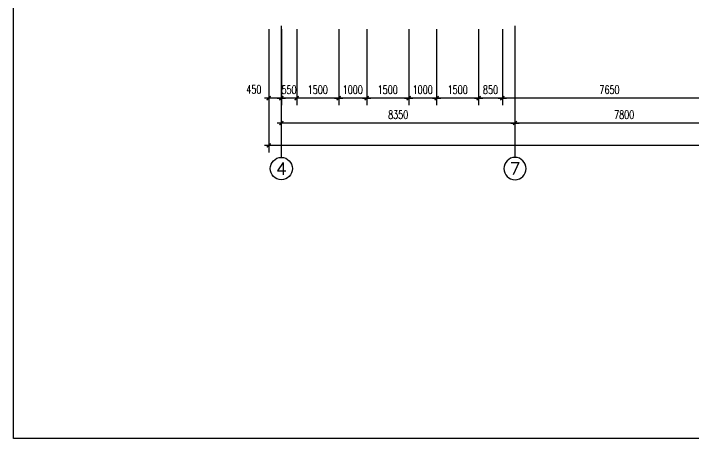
# Model space of a CAD drawing. Extents: x 816818 to 2087483, y 157525 to 390605.
# Drawn here: x 816818 to 841111, y 160847 to 176018 of the extents above; entities that cross this region are included whole.
import ezdxf
from ezdxf.enums import TextEntityAlignment as Align

# ---------------------------------------------------------------- set-up
doc = ezdxf.new("R2010")
doc.units = 0
doc.header["$LTSCALE"] = 1000
doc.header["$MEASUREMENT"] = 0
doc.layers.get('0').update_dxf_attribs({"linetype": 'CONTINUOUS'})
doc.layers.get('DEFPOINTS').update_dxf_attribs({"linetype": 'CONTINUOUS'})
for name, color, linetype in [('AXIS', 3, 'CONTINUOUS'), ('AXIS_TEXT', 7, 'CONTINUOUS'), ('MCB', 30, 'CONTINUOUS')]:
    doc.layers.add(name, color=color, linetype=linetype)
doc.styles.add('COMPLEX', font='COMPLEX')
doc.styles.add('DIM_FONT', font='SIMPLEX.shx', dxfattribs={"width": 0.7})
doc.dimstyles.new('AXIS', dxfattribs={"dimtxt": 300, "dimasz": 1, "dimexe": 250, "dimexo": 300, "dimgap": 150, "dimtad": 1, "dimdec": 0, "dimzin": 0, "dimdsep": 46, "dimtxsty": 'DIM_FONT', "dimblk": '_DIMX', "dimcen": 2.5, "dimse1": 1, "dimse2": 1, "dimclrt": 7, "dimadec": 0, "dimazin": 0, "dimtfac": 1, "dimtdec": 0, "dimtix": 1, "dimtmove": 2, "dimatfit": 3, "dimldrblk": '_DIMX', "dimfxl": 1, "dimarcsym": 0})
doc.dimstyles.new('DIMN', dxfattribs={"dimtxt": 300, "dimasz": 1, "dimexe": 250, "dimexo": 300, "dimgap": 150, "dimtad": 1, "dimdec": 0, "dimzin": 0, "dimdsep": 46, "dimtxsty": 'DIM_FONT', "dimblk": '_DIMX', "dimcen": 2.5, "dimclrt": 7, "dimadec": 0, "dimazin": 0, "dimtfac": 1, "dimtdec": 0, "dimtix": 1, "dimtmove": 2, "dimatfit": 3, "dimldrblk": '_DIMX', "dimfxl": 1, "dimarcsym": 0})

# ---------------------------------------------------------------- blocks, each defined once
blk = doc.blocks.new('_AXISO')
blk.add_circle((0, 0), 0.5)
at = {"layer": 'AXIS_TEXT', "style": 'COMPLEX', "width": 1.041667}
blk.add_attdef('A', text='', height=0.56, dxfattribs=at).set_placement((-0.25, -0.28), (0.25, -0.28), align=Align.FIT)
blk = doc.blocks.new('_DIMX')
blk.add_line((-150, 0), (150, 0))
at = {"const_width": 50}
blk.add_lwpolyline([(-70, -70), (70, 70)], dxfattribs=at)
blk = doc.blocks.new('*D127')
at = {"layer": 'AXIS', "color": 0, "lineweight": -2}
blk.add_line((842535, 172111), (834737, 172111), dxfattribs=at)
at = {"layer": 'DEFPOINTS', "color": 0}
for p in [(834736, 175585), (842536, 175585), (834736, 172111)]:
    blk.add_point(p, dxfattribs=at)
at = {"layer": 'AXIS', "color": 0, "lineweight": -2, "rotation": 180}
blk.add_blockref('_DIMX', (834736, 172111), dxfattribs=at)
at = {"layer": 'AXIS', "color": 0, "lineweight": -2}
blk.add_blockref('_DIMX', (842536, 172111), dxfattribs=at)
at = {"layer": 'AXIS', "color": 7, "insert": (838636, 172411), "char_height": 300, "attachment_point": 5, "style": 'DIM_FONT'}
blk.add_mtext('7800', dxfattribs=at)
blk = doc.blocks.new('*D128')
at = {"layer": 'AXIS', "color": 0, "lineweight": -2}
blk.add_line((834735, 172111), (826387, 172111), dxfattribs=at)
at = {"layer": 'DEFPOINTS', "color": 0}
for p in [(826386, 175585), (834736, 175585), (826386, 172111)]:
    blk.add_point(p, dxfattribs=at)
at = {"layer": 'AXIS', "color": 0, "lineweight": -2, "rotation": 180}
blk.add_blockref('_DIMX', (826386, 172111), dxfattribs=at)
at = {"layer": 'AXIS', "color": 0, "lineweight": -2}
blk.add_blockref('_DIMX', (834736, 172111), dxfattribs=at)
at = {"layer": 'AXIS', "color": 7, "insert": (830561, 172411), "char_height": 300, "attachment_point": 5, "style": 'DIM_FONT'}
blk.add_mtext('8350', dxfattribs=at)
blk = doc.blocks.new('*D129')
at = {"layer": 'AXIS', "color": 0, "lineweight": -2}
for p, q in [((825936, 175285), (825936, 171061)), ((922586, 175285), (922586, 171061)), ((922585, 171311), (825937, 171311))]:
    blk.add_line(p, q, dxfattribs=at)
at = {"layer": 'DEFPOINTS', "color": 0}
for p in [(825936, 175585), (922586, 175585), (825936, 171311)]:
    blk.add_point(p, dxfattribs=at)
at = {"layer": 'AXIS', "color": 0, "lineweight": -2, "rotation": 180}
blk.add_blockref('_DIMX', (825936, 171311), dxfattribs=at)
at = {"layer": 'AXIS', "color": 0, "lineweight": -2}
blk.add_blockref('_DIMX', (922586, 171311), dxfattribs=at)
at = {"layer": 'AXIS', "color": 7, "insert": (874261, 171611), "char_height": 300, "attachment_point": 5, "style": 'DIM_FONT'}
blk.add_mtext('96650', dxfattribs=at)
blk = doc.blocks.new('*D136')
at = {"layer": 'AXIS', "color": 0, "lineweight": -2}
for p, q in [((833436, 175462), (833436, 172747)), ((834286, 175462), (834286, 172747)), ((834285, 172997), (833437, 172997))]:
    blk.add_line(p, q, dxfattribs=at)
at = {"layer": 'DEFPOINTS', "color": 0}
for p in [(833436, 175762), (834286, 175762), (833436, 172997)]:
    blk.add_point(p, dxfattribs=at)
at = {"layer": 'AXIS', "color": 0, "lineweight": -2, "rotation": 180}
blk.add_blockref('_DIMX', (833436, 172997), dxfattribs=at)
at = {"layer": 'AXIS', "color": 0, "lineweight": -2}
blk.add_blockref('_DIMX', (834286, 172997), dxfattribs=at)
at = {"layer": 'AXIS', "color": 7, "insert": (833861, 173297), "char_height": 300, "attachment_point": 5, "style": 'DIM_FONT'}
blk.add_mtext('850', dxfattribs=at)
blk = doc.blocks.new('*D137')
at = {"layer": 'AXIS', "color": 0, "lineweight": -2}
for p, q in [((826936, 175462), (826936, 172747)), ((828436, 175462), (828436, 172747)), ((828435, 172997), (826937, 172997))]:
    blk.add_line(p, q, dxfattribs=at)
at = {"layer": 'DEFPOINTS', "color": 0}
for p in [(826936, 175762), (828436, 175762), (826936, 172997)]:
    blk.add_point(p, dxfattribs=at)
at = {"layer": 'AXIS', "color": 0, "lineweight": -2, "rotation": 180}
blk.add_blockref('_DIMX', (826936, 172997), dxfattribs=at)
at = {"layer": 'AXIS', "color": 0, "lineweight": -2}
blk.add_blockref('_DIMX', (828436, 172997), dxfattribs=at)
at = {"layer": 'AXIS', "color": 7, "insert": (827686, 173297), "char_height": 300, "attachment_point": 5, "style": 'DIM_FONT'}
blk.add_mtext('1500', dxfattribs=at)
blk = doc.blocks.new('*D138')
at = {"layer": 'AXIS', "color": 0, "lineweight": -2}
for p, q in [((826386, 175462), (826386, 172747)), ((826936, 175462), (826936, 172747)), ((826385, 172997), (826384, 172997)), ((826936, 172997), (826386, 172997)), ((826937, 172997), (826938, 172997))]:
    blk.add_line(p, q, dxfattribs=at)
at = {"layer": 'DEFPOINTS', "color": 0}
for p in [(826386, 175762), (826936, 175762), (826386, 172997)]:
    blk.add_point(p, dxfattribs=at)
at = {"layer": 'AXIS', "color": 0, "lineweight": -2}
blk.add_blockref('_DIMX', (826386, 172997), dxfattribs=at)
at = {"layer": 'AXIS', "color": 0, "lineweight": -2, "rotation": 180}
blk.add_blockref('_DIMX', (826936, 172997), dxfattribs=at)
at = {"layer": 'AXIS', "color": 7, "insert": (826661, 173297), "char_height": 300, "attachment_point": 5, "style": 'DIM_FONT'}
blk.add_mtext('550', dxfattribs=at)
blk = doc.blocks.new('*D140')
at = {"layer": 'AXIS', "color": 0, "lineweight": -2}
for p, q in [((834286, 175462), (834286, 172747)), ((841936, 175462), (841936, 172747)), ((841935, 172997), (834287, 172997))]:
    blk.add_line(p, q, dxfattribs=at)
at = {"layer": 'DEFPOINTS', "color": 0}
for p in [(834286, 175762), (841936, 175762), (834286, 172997)]:
    blk.add_point(p, dxfattribs=at)
at = {"layer": 'AXIS', "color": 0, "lineweight": -2, "rotation": 180}
blk.add_blockref('_DIMX', (834286, 172997), dxfattribs=at)
at = {"layer": 'AXIS', "color": 0, "lineweight": -2}
blk.add_blockref('_DIMX', (841936, 172997), dxfattribs=at)
at = {"layer": 'AXIS', "color": 7, "insert": (838111, 173297), "char_height": 300, "attachment_point": 5, "style": 'DIM_FONT'}
blk.add_mtext('7650', dxfattribs=at)
blk = doc.blocks.new('*D156')
at = {"layer": 'AXIS', "color": 0, "lineweight": -2}
for p, q in [((826386, 175462), (826386, 172747)), ((826936, 175462), (826936, 172747)), ((826385, 172997), (826384, 172997)), ((826936, 172997), (826386, 172997)), ((826937, 172997), (826938, 172997))]:
    blk.add_line(p, q, dxfattribs=at)
at = {"layer": 'DEFPOINTS', "color": 0}
for p in [(826386, 175762), (826936, 175762), (826386, 172997)]:
    blk.add_point(p, dxfattribs=at)
at = {"layer": 'AXIS', "color": 0, "lineweight": -2}
blk.add_blockref('_DIMX', (826386, 172997), dxfattribs=at)
at = {"layer": 'AXIS', "color": 0, "lineweight": -2, "rotation": 180}
blk.add_blockref('_DIMX', (826936, 172997), dxfattribs=at)
at = {"layer": 'AXIS', "color": 7, "insert": (826661, 173297), "char_height": 300, "attachment_point": 5, "style": 'DIM_FONT'}
blk.add_mtext('550', dxfattribs=at)
blk = doc.blocks.new('*D157')
at = {"layer": 'AXIS', "color": 0, "lineweight": -2}
for p, q in [((825936, 175462), (825936, 172747)), ((826386, 175462), (826386, 172747)), ((826385, 172997), (825937, 172997))]:
    blk.add_line(p, q, dxfattribs=at)
at = {"layer": 'DEFPOINTS', "color": 0}
for p in [(825936, 175762), (826386, 175762), (825936, 172997)]:
    blk.add_point(p, dxfattribs=at)
at = {"layer": 'AXIS', "color": 0, "lineweight": -2, "rotation": 180}
blk.add_blockref('_DIMX', (825936, 172997), dxfattribs=at)
at = {"layer": 'AXIS', "color": 0, "lineweight": -2}
blk.add_blockref('_DIMX', (826386, 172997), dxfattribs=at)
at = {"layer": 'AXIS', "color": 7, "insert": (825404, 173310), "char_height": 300, "attachment_point": 5, "style": 'DIM_FONT'}
blk.add_mtext('450', dxfattribs=at)
blk = doc.blocks.new('*D167')
at = {"layer": 'AXIS', "color": 0, "lineweight": -2}
for p, q in [((828436, 175462), (828436, 172747)), ((829436, 175462), (829436, 172747)), ((829435, 172997), (828437, 172997))]:
    blk.add_line(p, q, dxfattribs=at)
at = {"layer": 'DEFPOINTS', "color": 0}
for p in [(828436, 175762), (829436, 175762), (828436, 172997)]:
    blk.add_point(p, dxfattribs=at)
at = {"layer": 'AXIS', "color": 0, "lineweight": -2, "rotation": 180}
blk.add_blockref('_DIMX', (828436, 172997), dxfattribs=at)
at = {"layer": 'AXIS', "color": 0, "lineweight": -2}
blk.add_blockref('_DIMX', (829436, 172997), dxfattribs=at)
at = {"layer": 'AXIS', "color": 7, "insert": (828936, 173297), "char_height": 300, "attachment_point": 5, "style": 'DIM_FONT'}
blk.add_mtext('1000', dxfattribs=at)
blk = doc.blocks.new('*D168')
at = {"layer": 'AXIS', "color": 0, "lineweight": -2}
for p, q in [((829436, 175462), (829436, 172747)), ((830936, 175462), (830936, 172747)), ((830935, 172997), (829437, 172997))]:
    blk.add_line(p, q, dxfattribs=at)
at = {"layer": 'DEFPOINTS', "color": 0}
for p in [(829436, 175762), (830936, 175762), (829436, 172997)]:
    blk.add_point(p, dxfattribs=at)
at = {"layer": 'AXIS', "color": 0, "lineweight": -2, "rotation": 180}
blk.add_blockref('_DIMX', (829436, 172997), dxfattribs=at)
at = {"layer": 'AXIS', "color": 0, "lineweight": -2}
blk.add_blockref('_DIMX', (830936, 172997), dxfattribs=at)
at = {"layer": 'AXIS', "color": 7, "insert": (830186, 173297), "char_height": 300, "attachment_point": 5, "style": 'DIM_FONT'}
blk.add_mtext('1500', dxfattribs=at)
blk = doc.blocks.new('*D169')
at = {"layer": 'AXIS', "color": 0, "lineweight": -2}
for p, q in [((830936, 175462), (830936, 172747)), ((831936, 175462), (831936, 172747)), ((831935, 172997), (830937, 172997))]:
    blk.add_line(p, q, dxfattribs=at)
at = {"layer": 'DEFPOINTS', "color": 0}
for p in [(830936, 175762), (831936, 175762), (830936, 172997)]:
    blk.add_point(p, dxfattribs=at)
at = {"layer": 'AXIS', "color": 0, "lineweight": -2, "rotation": 180}
blk.add_blockref('_DIMX', (830936, 172997), dxfattribs=at)
at = {"layer": 'AXIS', "color": 0, "lineweight": -2}
blk.add_blockref('_DIMX', (831936, 172997), dxfattribs=at)
at = {"layer": 'AXIS', "color": 7, "insert": (831436, 173297), "char_height": 300, "attachment_point": 5, "style": 'DIM_FONT'}
blk.add_mtext('1000', dxfattribs=at)
blk = doc.blocks.new('*D170')
at = {"layer": 'AXIS', "color": 0, "lineweight": -2}
for p, q in [((831936, 175462), (831936, 172747)), ((833436, 175462), (833436, 172747)), ((833435, 172997), (831937, 172997))]:
    blk.add_line(p, q, dxfattribs=at)
at = {"layer": 'DEFPOINTS', "color": 0}
for p in [(831936, 175762), (833436, 175762), (831936, 172997)]:
    blk.add_point(p, dxfattribs=at)
at = {"layer": 'AXIS', "color": 0, "lineweight": -2, "rotation": 180}
blk.add_blockref('_DIMX', (831936, 172997), dxfattribs=at)
at = {"layer": 'AXIS', "color": 0, "lineweight": -2}
blk.add_blockref('_DIMX', (833436, 172997), dxfattribs=at)
at = {"layer": 'AXIS', "color": 7, "insert": (832686, 173297), "char_height": 300, "attachment_point": 5, "style": 'DIM_FONT'}
blk.add_mtext('1500', dxfattribs=at)

msp = doc.modelspace()

# ---------------------------------------------------------------- linework, layer by layer
at = {"layer": 'AXIS'}
for p, q in [((826385.9, 170881.6), (826385.9, 175585)), ((826386.2, 170881.6), (826386.2, 175585)), ((834736.2, 170881.6), (834736.2, 175585))]:
    msp.add_line(p, q, dxfattribs=at)
at = {"layer": 'MCB'}
msp.add_lwpolyline([(816818, 206025.2), (933587.8, 206025.2), (933587.8, 160847.2), (816818, 160847.2)], close=True, dxfattribs=at)

# ---------------------------------------------------------------- block references
at = {"layer": 'AXIS'}
ref = msp.add_blockref('_AXISO', (826386.2, 170481.6), dxfattribs=dict(at, xscale=800, yscale=800, zscale=800))
ref.add_attrib('A', '4', dxfattribs={"layer": 'AXIS_TEXT', "height": 448, "style": 'COMPLEX', "width": 1.171875}).set_placement((826186.2, 170257.6), (826586.2, 170257.6), align=Align.FIT)
ref = msp.add_blockref('_AXISO', (834736.2, 170481.6), dxfattribs=dict(at, xscale=-800, yscale=800, zscale=800, rotation=180))
ref.add_attrib('A', '7', dxfattribs={"layer": 'AXIS_TEXT', "height": 448, "style": 'COMPLEX', "width": 1.339286}).set_placement((834536.2, 170257.6), (834936.2, 170257.6), align=Align.FIT)

# ---------------------------------------------------------------- dimensions: what is measured, and where the dimension line sits
dim = msp.add_linear_dim(base=(825936.1, 172996.7), p1=(826385.9, 175762.3), p2=(825936.1, 175762.3), angle=180, dimstyle='DIMN', dxfattribs=at)
dim.commit()
dim.dimension.update_dxf_attribs({"geometry": '*D157', "text_midpoint": (825403.8, 173309.9), "dimtype": 161})
for p1, p2, distance, picture, middle in [((826935.9, 175762.3), (826385.9, 175762.3), 2765.6, '*D156', (826660.9, 173296.7)), ((826936.2, 175762.3), (826386.2, 175762.3), 2765.6, '*D138', (826661.2, 173296.7)), ((828436.1, 175762.3), (826936.2, 175762.3), 2765.6, '*D137', (827686.1, 173296.7)), ((829436.1, 175762.3), (828436.1, 175762.3), 2765.6, '*D167', (828936.1, 173296.7)), ((830936.1, 175762.3), (829436.1, 175762.3), 2765.6, '*D168', (830186.1, 173296.7)), ((831936.1, 175762.3), (830936.1, 175762.3), 2765.6, '*D169', (831436.1, 173296.7)), ((833436.1, 175762.3), (831936.1, 175762.3), 2765.6, '*D170', (832686.1, 173296.7)), ((834286.1, 175762.3), (833436.1, 175762.3), 2765.6, '*D136', (833861.1, 173296.7)), ((841935.9, 175762.3), (834286.1, 175762.3), 2765.6, '*D140', (838111, 173296.7)), ((922586.1, 175585), (825936.1, 175585), 4274.4, '*D129', (874261.1, 171610.6))]:
    dim = msp.add_aligned_dim(p1=p1, p2=p2, distance=distance, dimstyle='DIMN', dxfattribs=at)
    dim.commit()
    dim.dimension.update_dxf_attribs({"geometry": picture, "text_midpoint": middle})
for base, p1, p2, picture, middle in [((826386.2, 172110.6), (834736.2, 175585), (826386.2, 175585), '*D128', (830561.2, 172410.6)), ((834736.2, 172110.6), (842536.2, 175585), (834736.2, 175585), '*D127', (838636.2, 172410.6))]:
    dim = msp.add_linear_dim(base=base, p1=p1, p2=p2, angle=180, dimstyle='AXIS', dxfattribs=at)
    dim.commit()
    dim.dimension.update_dxf_attribs({"geometry": picture, "text_midpoint": middle})

doc.saveas('drawing.dxf')
